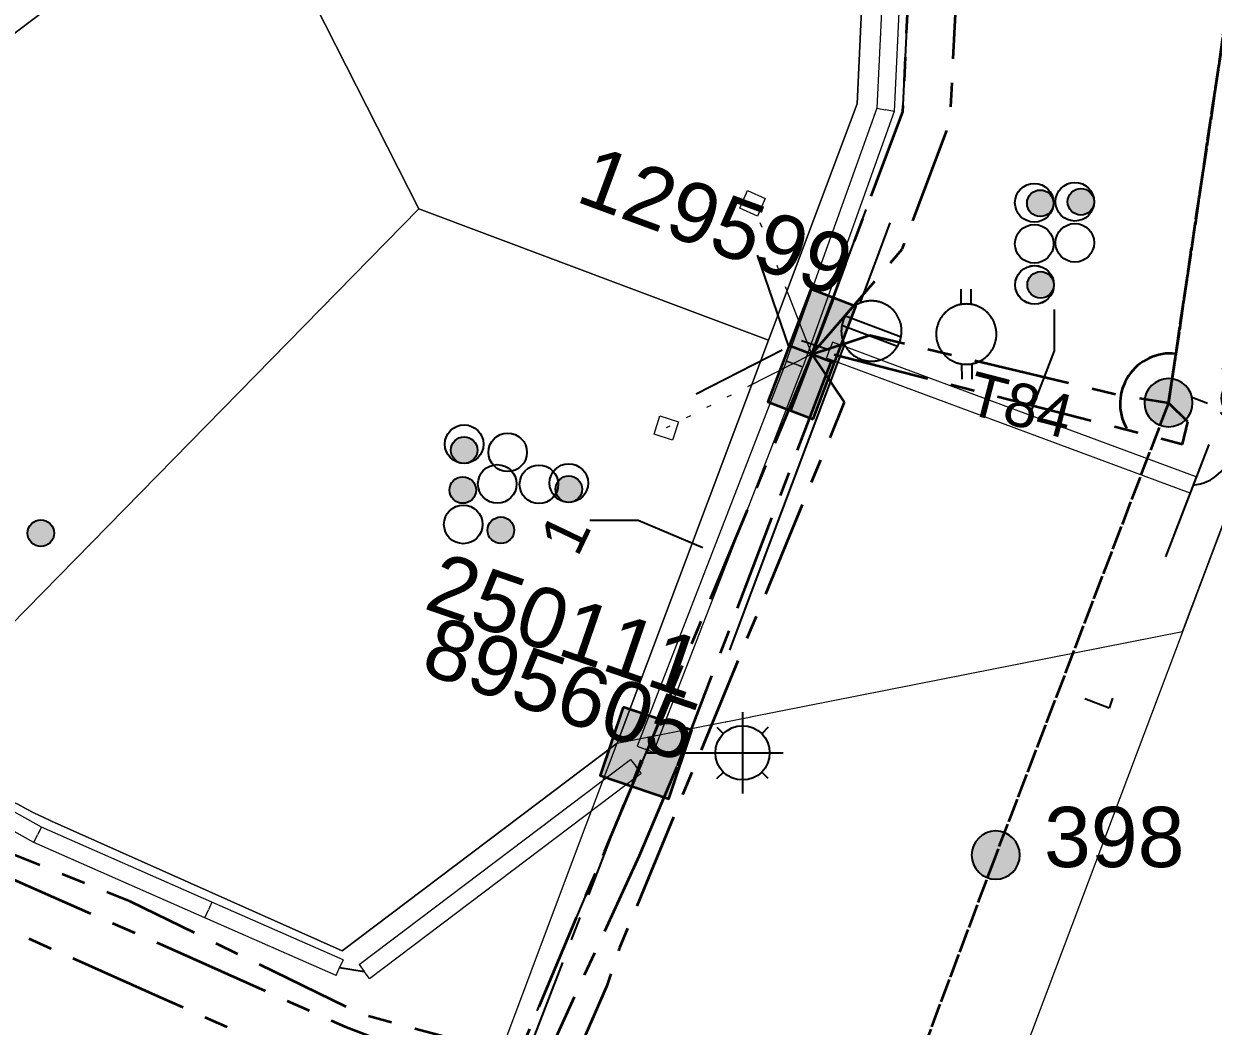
# Model space of a CAD drawing. Header units: metres. Extents: x 308278 to 310511, y 6271134 to 6272874.
# Drawn here: x 309223.76 to 309273.07, y 6272323.3 to 6272364.86 of the extents above; entities that cross this region are included whole.
import ezdxf
from ezdxf.enums import TextEntityAlignment as Align

# ---------------------------------------------------------------- set-up
doc = ezdxf.new("R2010")
doc.units = ezdxf.units.M
doc.set_wipeout_variables(frame=1)
for name, pattern in [('Cable Exist OH', [1, 1, 0]), ('Cable Exist UG', [7, 4, -1, 1, -1]), ('DASHED', [19.05, 12.7, -6.35]), ('DOT', [6.35, 0, -6.35]), ('PHANTOMX2', [6.6, 3, -0.75, 0.2, -0.75, 0.2, -0.75, 0.2, -0.75])]:
    doc.linetypes.add(name, pattern=pattern)
doc.layers.get('0').update_dxf_attribs({"color": 6})
for name, color, linetype, lineweight in [('_User Miscellaneous1', 30, 'Continuous', 13), ('_User_HV_Exist', 1, 'Continuous', 35), ('_User_LV_Exist', 5, 'Continuous', 35), ('_User_SL_Exist', 4, 'Continuous', 35), ('Cadastre Land Parcels_SP_EXT', 118, 'Continuous', 15), ('Cadastre Roads_SP_EXT', 218, 'Continuous', 15), ('Mains_HV_EXT', 13, 'Continuous', 25), ('Mains_LV_EXT', 163, 'Continuous', 25), ('Mains_LV_SL_EXT', 135, 'Continuous', 25), ('Services_SP_EXT', 42, 'PHANTOMX2', 20)]:
    doc.layers.add(name, color=color, linetype=linetype, lineweight=lineweight)
for name, color, linetype in [('Duct_SP_EXT', 30, 'Continuous'), ('Equip_LV_EXT', 7, 'Continuous'), ('Equip_SP_SL_EXT', 7, 'Continuous'), ('SupportsOH_SP_TR_HV_LV_SL_EXT', 7, 'Continuous'), ('SupportsUG_SP_LV_EXT', 7, 'Continuous'), ('SupportsUG_SP_LV_SL_EXT', 7, 'Continuous'), ('Trench_SP_EXT', 7, 'Continuous')]:
    doc.layers.add(name, color=color, linetype=linetype)
doc.layers.add('UNKNOWN_FEATURES', color=1, linetype='DASHED', plot=False)
doc.styles.add('COLUMN_LABEL', font='arial.ttf', dxfattribs={"height": 2})
doc.styles.add('iecARIAL', font='arial.ttf', dxfattribs={"height": 2})
doc.styles.add('POLE_LABEL', font='arial.ttf', dxfattribs={"height": 2})
doc.styles.add('SL_LABEL', font='arial.ttf', dxfattribs={"height": 2})
doc.styles.get("Standard").update_dxf_attribs({"font": 'arial.ttf'})

# ---------------------------------------------------------------- blocks, each defined once
blk = doc.blocks.new('COLUMN_EXT')
blk.add_hatch(color=256).paths.add_polyline_path([(1.5, -1.5), (1.5, 1.5), (-1.5, 1.5), (-1.5, -1.5)])
blk.add_lwpolyline([(1.5, 1.5), (-1.5, 1.5), (-1.5, -1.5), (1.5, -1.5)], close=True)
at = {"flags": 9}
for tag, p in [('NOTES', (-1.813, 2)), ('STREETNAME', (-1.813, 1.6)), ('LOCATION', (-1.813, 1.4)), ('SUBURB', (-1.813, 1.8)), ('LEGEND', (-1.813, 1.2)), ('USAGE', (-1.813, 1)), ('COLUMN_TYPE', (-1.813, 0.4)), ('OWNED_BY', (-1.813, 0.6)), ('STATE', (-1.813, 0.8))]:
    blk.add_attdef(tag, text='', height=0.2, rotation=180, dxfattribs=at).set_placement(p, align=Align.MIDDLE_LEFT)
at = {"flags": 1}
blk.add_attdef('Z', (-1.813, 2.351), '', height=0.2, rotation=180, dxfattribs=at)
at = {"flags": 9}
for tag, style, p in [('STRUCTURE_PLANT_NUMBER', 'POLE_LABEL', (-1.813, -0.031)), ('STREET_CODE', 'COLUMN_LABEL', (-1.813, 0.2))]:
    blk.add_attdef(tag, text='', height=0.2, rotation=180, dxfattribs=dict(at, style=style)).set_placement(p, align=Align.MIDDLE_LEFT)
at = {"style": 'COLUMN_LABEL', "width": 0.9, "flags": 8}
blk.add_attdef('ASSET_NUM', text='', height=2, rotation=270, dxfattribs=at).set_placement((2, -4), align=Align.MIDDLE_LEFT)
blk = doc.blocks.new('PILLAR_EXT')
blk.add_hatch(color=256).paths.add_polyline_path([(-2.5, 1), (-2.5, -1), (2.5, -1), (2.5, 1)])
for p, q in [((0, 1), (0, -1)), ((-2.5, 0), (2.5, 0))]:
    blk.add_line(p, q)
at = {"ltscale": 10}
blk.add_line((2.5, 0), (-2.5, 0), dxfattribs=at)
blk.add_lwpolyline([(-2.5, -1), (-1.25, -1), (1.25, -1), (2.5, -1), (2.5, 1), (-2.5, 1)], close=True)
at = {"width": 0.9, "flags": 8}
blk.add_attdef('ASSET_NUM', text='', height=2, rotation=90, dxfattribs=at).set_placement((-2, 4), align=Align.MIDDLE_LEFT)
for tag, p, flags in [('OWNED_BY', (0, -0.2), 9), ('STATE', (0, -0.4), 9), ('SUPPORT_TYPE', (0, -0.6), 9), ('USAGE', (0, -0.8), 9), ('LEGEND', (0, -1), 9), ('LOCATION', (0, -1.2), 9), ('NOTES', (0, -1.4), 9), ('PARENT', (0, -1.6), 9), ('STREETNAME', (0, -1.8), 9), ('SUBURB', (0, -2), 1)]:
    blk.add_attdef(tag, p, '', height=0.2, dxfattribs=dict(flags=flags))
blk = doc.blocks.new('DUCT_EXT')
blk.add_circle((0, 0.8), 0.8)
at = {"flags": 1}
blk.add_attdef('Z', (0, 0), '', height=0.2, dxfattribs=at)
at = {"flags": 9}
for tag, p in [('DUCT_CODE', (0, 0)), ('XSECT_TYPE', (0, -0.2)), ('FB_REFERENCE', (0, -0.4)), ('STATE', (0, -0.6)), ('NOTES', (0, -0.8))]:
    blk.add_attdef(tag, text='', height=0.2, dxfattribs=at).set_placement(p, align=Align.MIDDLE_LEFT)
blk = doc.blocks.new('*U479')
at = {"transparency": 33554687, "flags": 9}
for tag, p in [('LRATECODE', (-7.4, 0)), ('LOUTREACHVOCAB', (-7.2, 0)), ('LOUTREACH', (-7, 0)), ('LANTNUMBER', (-6.6, 0)), ('LNEW', (-6.4, 0)), ('LMASTVOCAB', (-6.2, 0)), ('LMAST', (-6, 0)), ('LLAMPVOCAB', (-5.8, 0)), ('LLAMP', (-5.6, 0)), ('LEXIST', (-5.4, 0)), ('LCHARGE3PERCENT', (-5.2, 0)), ('LCHARGE3', (-5, 0)), ('LCHARGE2PERCENT', (-4.8, 0)), ('LCHARGE2', (-4.6, 0)), ('LCHARGE1PERCENT', (-4.4, 0)), ('LCHARGE1', (-4.2, 0)), ('LCATEGORY', (-4, 0)), ('LBRACKETVOCAB', (-3.8, 0)), ('LBRACKET', (-3.6, 0)), ('LKINGHEIGHT', (-3.4, 0)), ('CREPLACE', (-3.2, 0)), ('CREMOVE', (-3, 0)), ('CNUMBER', (-2.8, 0)), ('CNEW', (-2.6, 0)), ('CEXIST', (-2.4, 0)), ('USAGE', (-2.2, 0)), ('STATE', (-2, 0)), ('OWNED_BY', (-1.8, 0)), ('ORIENTATION', (-1.6, 0)), ('OPERATING_VOLTAGE', (-1.4, 0)), ('NO_PHASES', (-1.2, 0)), ('LANTERN_TYPE', (-1, 0)), ('LANTERN_PURPOSE', (-0.8, 0)), ('CONTROL_TYPE', (-0.6, 0)), ('CONSTRUCTED_VOLTAGE', (-0.4, 0))]:
    blk.add_attdef(tag, text='', height=0.001, rotation=270, dxfattribs=at).set_placement(p, align=Align.MIDDLE_LEFT)
at = {"transparency": 33554687, "style": 'SL_LABEL', "flags": 9}
blk.add_attdef('STREET_CODE', text='', height=0.001, rotation=270, dxfattribs=at).set_placement((0.001, 0), align=Align.MIDDLE_LEFT)
at = {"transparency": 33554687, "flags": 1}
blk.add_attdef('Z', (0, 0), '', height=0.001, rotation=270, dxfattribs=at)
at = {"transparency": 33554687, "width": 0.9}
blk.add_attdef('LNUMBER', text='', height=1, dxfattribs=at).set_placement((7, -1), align=Align.MIDDLE_LEFT)
at = {"transparency": 33554687, "flags": 9}
for tag, p in [('LREMOVE', (0, -7.6)), ('LREPLACE', (0, -7.8)), ('LTYPE', (0, -8)), ('LTYPEVOCAB', (0, -8.2)), ('LEGEND', (0, -8.4)), ('SUBURB', (0, -8.6)), ('STREETNAME', (0, -8.8)), ('LOCATION', (0, -9)), ('NOTES', (0, -9.2)), ('MAINTAINED_BY', (0, -9.863))]:
    blk.add_attdef(tag, text='', height=0.001, dxfattribs=at).set_placement(p, align=Align.MIDDLE_LEFT)
blk.add_attdef('OPERATED_BY', (0, -9.607), '', height=0.001, dxfattribs=at)
at = {"linetype": 'DOT', "transparency": 33554687}
blk.add_wipeout([(5.688, 0), (5.061, -1.061), (4, -1.688), (2.939, -1.061), (2.313, 0), (2.939, 1.061), (4, 1.687), (5.061, 1.061)], dxfattribs=at)
at = {"transparency": 33554687}
for p, q in [((4, 1.687), (4, 0)), ((2.939, 1.061), (3.205, 0.795)), ((5.061, 1.061), (4.795, 0.795)), ((0, 0), (4, 0)), ((4, 0), (5.688, 0)), ((4, 0), (4, -1.688)), ((2.939, -1.061), (3.205, -0.795)), ((5.061, -1.061), (4.795, -0.795))]:
    blk.add_line(p, q, dxfattribs=at)
blk.add_circle((4, 0), 1.125, dxfattribs=at)
blk = doc.blocks.new('CCP_EXT')
at = {"flags": 9}
for tag, p in [('OWNED_BY', (0, -1)), ('USAGE', (0, -1.2)), ('LEGEND', (0, -1.4)), ('STATE', (0, -1.8)), ('LIFE_SUPPORT', (0, -1.6)), ('NOTES', (0, -2))]:
    blk.add_attdef(tag, text='', height=0.2, dxfattribs=at).set_placement(p, align=Align.MIDDLE_LEFT)
at = {"transparency": 33554687}
blk.add_wipeout([(0, 0.566), (0.566, 0), (0, -0.566), (-0.566, 0)], dxfattribs=at)
blk.add_lwpolyline([(-0.566, 0), (0, 0.566), (0.566, 0), (0, -0.566), (-0.566, 0)])
at = {"flags": 1}
blk.add_attdef('Z', (0, 0), '', height=0.2, dxfattribs=at)
at = {"flags": 9}
for tag, p in [('CCP_TYPE', (0, 0)), ('CONSTRUCTED_VOLTAGE', (0, -0.2)), ('NO_PHASES', (0, -0.4)), ('OPERATING_VOLTAGE', (0, -0.6)), ('ORIENTATION', (0, -0.8))]:
    blk.add_attdef(tag, text='', height=0.2, dxfattribs=at).set_placement(p, align=Align.MIDDLE_LEFT)
blk = doc.blocks.new('POLE_EXT')
blk.add_hatch(color=256).paths.add_polyline_path([(-1, 0, 1), (1, 0, 1)])
blk.add_lwpolyline([(-1, 0, 1), (1, 0, 1)], format="xyb", close=True)
at = {"flags": 8}
blk.add_attdef('pNumber', text='', height=2, dxfattribs=at).set_placement((2.5, 2.5), align=Align.MIDDLE_CENTER)
at = {"style": 'POLE_LABEL', "flags": 9}
for tag, p in [('STRUCTURE_PLANT_NUMBER', (1.355, 0.028)), ('STREET_CODE', (1.355, -0.2))]:
    blk.add_attdef(tag, text='', height=0.2, dxfattribs=at).set_placement(p, align=Align.MIDDLE_LEFT)
at = {"flags": 9}
for tag, p in [('OWNED_BY', (1.355, -0.4)), ('SPECIAL_USE', (1.355, -0.8)), ('STATE', (1.355, -1)), ('PARENT', (1.355, -0.6)), ('cLV', (1.355, -1.4)), ('USAGE', (1.355, -1.2)), ('cHV', (1.355, -2)), ('hDepth', (1.355, -1.6)), ('hDia', (1.355, -1.8)), ('LBRACKET', (1.355, -2.2)), ('LExisting', (1.355, -2.4)), ('LANTNUMBER', (1.355, -2.6)), ('LOther', (1.355, -2.8)), ('LRemove', (1.355, -3)), ('cLinedev', (1.355, -3.4)), ('LEGEND', (1.355, -3.2)), ('pExisting', (1.355, -3.8)), ('LOCATION', (1.355, -3.6)), ('PFNUMBER', (1.355, -4)), ('pFooting', (1.355, -4.4)), ('NEWPFNUMBER', (1.355, -4.2)), ('pNew', (1.355, -4.6)), ('pRelocate', (1.355, -5)), ('pRemove', (1.355, -5.2)), ('pReplace', (1.355, -5.4)), ('pStay', (1.355, -5.6)), ('pType', (1.355, -5.8)), ('cspan', (1.355, -6)), ('STREETNAME', (1.355, -6.2)), ('SUBURB', (1.355, -6.4)), ('NOTES', (1.355, -6.6)), ('MAINTAINED_BY', (1.355, -6.814)), ('OPERATED_BY', (1.355, -7.014))]:
    blk.add_attdef(tag, text='', height=0.2, dxfattribs=at).set_placement(p, align=Align.MIDDLE_LEFT)
at = {"flags": 1}
blk.add_attdef('Z', (1.355, -7.328), '', height=0.2, dxfattribs=at)
blk = doc.blocks.new('LV_UG_LINKS_CLOSED_EXT')
at = {"layer": 'Equip_LV_EXT'}
for tag, flags, p in [('ACTUAL_STATUS', 9, (3, -2)), ('CONSTRUCTED_VOLTAGE', 9, (3, -2.2)), ('NO_PHASES', 9, (3, -2.4)), ('OPERATING_VOLTAGE', 9, (3, -2.6)), ('ORIENTATION', 9, (3, -2.8)), ('STATE', 9, (3, -3)), ('SWITCH_TYPE', 9, (3, -3.2)), ('USAGE', 9, (3, -3.4)), ('OWNED_BY', 9, (3, -3.8)), ('OPERATED_BY', 9, (3, -4)), ('NOTES', 9, (3, -3.6)), ('MAINTAINED_BY', 9, (3, -4.2)), ('NUMBER_OF_PHASES', 9, (3, -4.4)), ('TYPE', 9, (3, -4.6)), ('Z', 1, (3, -4.8))]:
    blk.add_attdef(tag, text='', height=0.2, dxfattribs=dict(at, flags=flags)).set_placement(p, align=Align.MIDDLE_LEFT)
at = {"transparency": 33554687}
blk.add_wipeout([(4, 1.25), (3.969, 1.25), (3.939, 1.248), (3.908, 1.247), (3.877, 1.244), (3.847, 1.241), (3.817, 1.236), (3.786, 1.232), (3.756, 1.226), (3.726, 1.22), (3.696, 1.213), (3.667, 1.205), (3.637, 1.196), (3.608, 1.187), (3.579, 1.177), (3.55, 1.166), (3.522, 1.155), (3.493, 1.143), (3.466, 1.13), (3.438, 1.117), (3.411, 1.102), (3.384, 1.088), (3.357, 1.072), (3.331, 1.056), (3.306, 1.039), (3.28, 1.022), (3.255, 1.004), (3.231, 0.985), (3.207, 0.966), (3.184, 0.947), (3.161, 0.926), (3.138, 0.905), (3.116, 0.884), (3.095, 0.862), (3.074, 0.839), (3.053, 0.816), (3.034, 0.793), (3.015, 0.769), (2.996, 0.745), (2.978, 0.72), (2.961, 0.694), (2.944, 0.669), (2.928, 0.643), (2.912, 0.616), (2.898, 0.589), (2.883, 0.562), (2.87, 0.534), (2.857, 0.507), (2.845, 0.478), (2.834, 0.45), (2.823, 0.421), (2.813, 0.392), (2.804, 0.363), (2.795, 0.333), (2.787, 0.304), (2.78, 0.274), (2.774, 0.244), (2.768, 0.214), (2.764, 0.183), (2.759, 0.153), (2.756, 0.123), (2.753, 0.092), (2.752, 0.061), (2.75, 0.031), (2.75, 0), (2.75, -0.031), (2.752, -0.061), (2.753, -0.092), (2.756, -0.123), (2.759, -0.153), (2.764, -0.183), (2.768, -0.214), (2.774, -0.244), (2.78, -0.274), (2.787, -0.304), (2.795, -0.333), (2.804, -0.363), (2.813, -0.392), (2.823, -0.421), (2.834, -0.45), (2.845, -0.478), (2.857, -0.507), (2.87, -0.534), (2.883, -0.562), (2.898, -0.589), (2.912, -0.616), (2.928, -0.643), (2.944, -0.669), (2.961, -0.694), (2.978, -0.72), (2.996, -0.745), (3.015, -0.769), (3.034, -0.793), (3.053, -0.816), (3.074, -0.839), (3.095, -0.862), (3.116, -0.884), (3.138, -0.905), (3.161, -0.926), (3.184, -0.947), (3.207, -0.966), (3.231, -0.985), (3.255, -1.004), (3.28, -1.022), (3.306, -1.039), (3.331, -1.056), (3.357, -1.072), (3.384, -1.088), (3.411, -1.102), (3.438, -1.117), (3.466, -1.13), (3.493, -1.143), (3.522, -1.155), (3.55, -1.166), (3.579, -1.177), (3.608, -1.187), (3.637, -1.196), (3.667, -1.205), (3.696, -1.213), (3.726, -1.22), (3.756, -1.226), (3.786, -1.232), (3.817, -1.236), (3.847, -1.241), (3.877, -1.244), (3.908, -1.247), (3.939, -1.248), (3.969, -1.25), (4, -1.25), (4.031, -1.25), (4.061, -1.248), (4.092, -1.247), (4.123, -1.244), (4.153, -1.241), (4.183, -1.236), (4.214, -1.232), (4.244, -1.226), (4.274, -1.22), (4.304, -1.213), (4.333, -1.205), (4.363, -1.196), (4.392, -1.187), (4.421, -1.177), (4.45, -1.166), (4.478, -1.155), (4.507, -1.143), (4.534, -1.13), (4.562, -1.117), (4.589, -1.102), (4.616, -1.088), (4.643, -1.072), (4.669, -1.056), (4.694, -1.039), (4.72, -1.022), (4.745, -1.004), (4.769, -0.985), (4.793, -0.966), (4.816, -0.947), (4.839, -0.926), (4.862, -0.905), (4.884, -0.884), (4.905, -0.862), (4.926, -0.839), (4.947, -0.816), (4.966, -0.793), (4.985, -0.769), (5.004, -0.745), (5.022, -0.72), (5.039, -0.694), (5.056, -0.669), (5.072, -0.643), (5.088, -0.616), (5.102, -0.589), (5.117, -0.562), (5.13, -0.534), (5.143, -0.507), (5.155, -0.478), (5.166, -0.45), (5.177, -0.421), (5.187, -0.392), (5.196, -0.363), (5.205, -0.333), (5.213, -0.304), (5.22, -0.274), (5.226, -0.244), (5.232, -0.214), (5.236, -0.183), (5.241, -0.153), (5.244, -0.123), (5.247, -0.092), (5.248, -0.061), (5.25, -0.031), (5.25, 0), (5.25, 0.031), (5.248, 0.061), (5.247, 0.092), (5.244, 0.123), (5.241, 0.153), (5.236, 0.183), (5.232, 0.214), (5.226, 0.244), (5.22, 0.274), (5.213, 0.304), (5.205, 0.333), (5.196, 0.363), (5.187, 0.392), (5.177, 0.421), (5.166, 0.45), (5.155, 0.478), (5.143, 0.507), (5.13, 0.534), (5.117, 0.562), (5.102, 0.589), (5.088, 0.616), (5.072, 0.643), (5.056, 0.669), (5.039, 0.694), (5.022, 0.72), (5.004, 0.745), (4.985, 0.769), (4.966, 0.793), (4.947, 0.816), (4.926, 0.839), (4.905, 0.862), (4.884, 0.884), (4.862, 0.905), (4.839, 0.926), (4.816, 0.947), (4.793, 0.966), (4.769, 0.985), (4.745, 1.004), (4.72, 1.022), (4.694, 1.039), (4.669, 1.056), (4.643, 1.072), (4.616, 1.088), (4.589, 1.102), (4.562, 1.117), (4.534, 1.13), (4.507, 1.143), (4.478, 1.155), (4.45, 1.166), (4.421, 1.177), (4.392, 1.187), (4.363, 1.196), (4.333, 1.205), (4.304, 1.213), (4.274, 1.22), (4.244, 1.226), (4.214, 1.232), (4.183, 1.236), (4.153, 1.241), (4.123, 1.244), (4.092, 1.247), (4.061, 1.248), (4.031, 1.25)], dxfattribs=at).dxf.layer = 'Equip_LV_EXT'
at = {"layer": 'Equip_LV_EXT'}
for p, q in [((3.792, 1.232), (3.792, -1.232)), ((4.208, 1.232), (4.208, -1.232))]:
    blk.add_line(p, q, dxfattribs=at)
at = {"layer": 'Equip_LV_EXT', "flags": 128}
blk.add_lwpolyline([(4, 1.25), (3.969, 1.25), (3.939, 1.248), (3.908, 1.247), (3.877, 1.244), (3.847, 1.241), (3.817, 1.236), (3.786, 1.232), (3.756, 1.226), (3.726, 1.22), (3.696, 1.213), (3.667, 1.205), (3.637, 1.196), (3.608, 1.187), (3.579, 1.177), (3.55, 1.166), (3.522, 1.155), (3.493, 1.143), (3.466, 1.13), (3.438, 1.117), (3.411, 1.102), (3.384, 1.088), (3.357, 1.072), (3.331, 1.056), (3.306, 1.039), (3.28, 1.022), (3.255, 1.004), (3.231, 0.985), (3.207, 0.966), (3.184, 0.947), (3.161, 0.926), (3.138, 0.905), (3.116, 0.884), (3.095, 0.862), (3.074, 0.839), (3.053, 0.816), (3.034, 0.793), (3.015, 0.769), (2.996, 0.745), (2.978, 0.72), (2.961, 0.694), (2.944, 0.669), (2.928, 0.643), (2.912, 0.616), (2.898, 0.589), (2.883, 0.562), (2.87, 0.534), (2.857, 0.507), (2.845, 0.478), (2.834, 0.45), (2.823, 0.421), (2.813, 0.392), (2.804, 0.363), (2.795, 0.333), (2.787, 0.304), (2.78, 0.274), (2.774, 0.244), (2.768, 0.214), (2.764, 0.183), (2.759, 0.153), (2.756, 0.123), (2.753, 0.092), (2.752, 0.061), (2.75, 0.031), (2.75, 0), (2.75, -0.031), (2.752, -0.061), (2.753, -0.092), (2.756, -0.123), (2.759, -0.153), (2.764, -0.183), (2.768, -0.214), (2.774, -0.244), (2.78, -0.274), (2.787, -0.304), (2.795, -0.333), (2.804, -0.363), (2.813, -0.392), (2.823, -0.421), (2.834, -0.45), (2.845, -0.478), (2.857, -0.507), (2.87, -0.534), (2.883, -0.562), (2.898, -0.589), (2.912, -0.616), (2.928, -0.643), (2.944, -0.669), (2.961, -0.694), (2.978, -0.72), (2.996, -0.745), (3.015, -0.769), (3.034, -0.793), (3.053, -0.816), (3.074, -0.839), (3.095, -0.862), (3.116, -0.884), (3.138, -0.905), (3.161, -0.926), (3.184, -0.947), (3.207, -0.966), (3.231, -0.985), (3.255, -1.004), (3.28, -1.022), (3.306, -1.039), (3.331, -1.056), (3.357, -1.072), (3.384, -1.088), (3.411, -1.102), (3.438, -1.117), (3.466, -1.13), (3.493, -1.143), (3.522, -1.155), (3.55, -1.166), (3.579, -1.177), (3.608, -1.187), (3.637, -1.196), (3.667, -1.205), (3.696, -1.213), (3.726, -1.22), (3.756, -1.226), (3.786, -1.232), (3.817, -1.236), (3.847, -1.241), (3.877, -1.244), (3.908, -1.247), (3.939, -1.248), (3.969, -1.25), (4, -1.25), (4.031, -1.25), (4.061, -1.248), (4.092, -1.247), (4.123, -1.244), (4.153, -1.241), (4.183, -1.236), (4.214, -1.232), (4.244, -1.226), (4.274, -1.22), (4.304, -1.213), (4.333, -1.205), (4.363, -1.196), (4.392, -1.187), (4.421, -1.177), (4.45, -1.166), (4.478, -1.155), (4.507, -1.143), (4.534, -1.13), (4.562, -1.117), (4.589, -1.102), (4.616, -1.088), (4.643, -1.072), (4.669, -1.056), (4.694, -1.039), (4.72, -1.022), (4.745, -1.004), (4.769, -0.985), (4.793, -0.966), (4.816, -0.947), (4.839, -0.926), (4.862, -0.905), (4.884, -0.884), (4.905, -0.862), (4.926, -0.839), (4.947, -0.816), (4.966, -0.793), (4.985, -0.769), (5.004, -0.745), (5.022, -0.72), (5.039, -0.694), (5.056, -0.669), (5.072, -0.643), (5.088, -0.616), (5.102, -0.589), (5.117, -0.562), (5.13, -0.534), (5.143, -0.507), (5.155, -0.478), (5.166, -0.45), (5.177, -0.421), (5.187, -0.392), (5.196, -0.363), (5.205, -0.333), (5.213, -0.304), (5.22, -0.274), (5.226, -0.244), (5.232, -0.214), (5.236, -0.183), (5.241, -0.153), (5.244, -0.123), (5.247, -0.092), (5.248, -0.061), (5.25, -0.031), (5.25, 0), (5.25, 0.031), (5.248, 0.061), (5.247, 0.092), (5.244, 0.123), (5.241, 0.153), (5.236, 0.183), (5.232, 0.214), (5.226, 0.244), (5.22, 0.274), (5.213, 0.304), (5.205, 0.333), (5.196, 0.363), (5.187, 0.392), (5.177, 0.421), (5.166, 0.45), (5.155, 0.478), (5.143, 0.507), (5.13, 0.534), (5.117, 0.562), (5.102, 0.589), (5.088, 0.616), (5.072, 0.643), (5.056, 0.669), (5.039, 0.694), (5.022, 0.72), (5.004, 0.745), (4.985, 0.769), (4.966, 0.793), (4.947, 0.816), (4.926, 0.839), (4.905, 0.862), (4.884, 0.884), (4.862, 0.905), (4.839, 0.926), (4.816, 0.947), (4.793, 0.966), (4.769, 0.985), (4.745, 1.004), (4.72, 1.022), (4.694, 1.039), (4.669, 1.056), (4.643, 1.072), (4.616, 1.088), (4.589, 1.102), (4.562, 1.117), (4.534, 1.13), (4.507, 1.143), (4.478, 1.155), (4.45, 1.166), (4.421, 1.177), (4.392, 1.187), (4.363, 1.196), (4.333, 1.205), (4.304, 1.213), (4.274, 1.22), (4.244, 1.226), (4.214, 1.232), (4.183, 1.236), (4.153, 1.241), (4.123, 1.244), (4.092, 1.247), (4.061, 1.248), (4.031, 1.25)], close=True, dxfattribs=at)
blk = doc.blocks.new('LV_UG_LINKS_OPEN_EXT')
at = {"layer": 'Equip_LV_EXT'}
for tag, height, flags, p in [('ACTUAL_STATUS', 0.167, 9, (3.167, -1.667)), ('CONSTRUCTED_VOLTAGE', 0.167, 9, (3.167, -1.833)), ('NO_PHASES', 0.167, 9, (3.167, -2)), ('OPERATING_VOLTAGE', 0.2, 9, (3, -2.6)), ('ORIENTATION', 0.2, 9, (3, -2.8)), ('STATE', 0.2, 9, (3, -3)), ('SWITCH_TYPE', 0.2, 9, (3, -3.2)), ('USAGE', 0.2, 9, (3, -3.4)), ('OWNED_BY', 0.2, 9, (3, -3.8)), ('OPERATED_BY', 0.2, 9, (3, -4)), ('NOTES', 0.2, 9, (3, -3.6)), ('MAINTAINED_BY', 0.2, 9, (3, -4.2)), ('NUMBER_OF_PHASES', 0.2, 9, (3, -4.4)), ('TYPE', 0.2, 9, (3, -4.6)), ('Z', 0.2, 1, (3, -4.8))]:
    blk.add_attdef(tag, text='', height=height, dxfattribs=dict(at, flags=flags)).set_placement(p, align=Align.MIDDLE_LEFT)
at = {"transparency": 33554687}
blk.add_wipeout([(4, 1.25), (3.969, 1.25), (3.939, 1.248), (3.908, 1.247), (3.877, 1.244), (3.847, 1.241), (3.817, 1.236), (3.786, 1.232), (3.756, 1.226), (3.726, 1.22), (3.696, 1.213), (3.667, 1.205), (3.637, 1.196), (3.608, 1.187), (3.579, 1.177), (3.55, 1.166), (3.522, 1.155), (3.493, 1.143), (3.466, 1.13), (3.438, 1.117), (3.411, 1.102), (3.384, 1.088), (3.357, 1.072), (3.331, 1.056), (3.306, 1.039), (3.28, 1.022), (3.255, 1.004), (3.231, 0.985), (3.207, 0.966), (3.184, 0.947), (3.161, 0.926), (3.138, 0.905), (3.116, 0.884), (3.095, 0.862), (3.074, 0.839), (3.053, 0.816), (3.034, 0.793), (3.015, 0.769), (2.996, 0.745), (2.978, 0.72), (2.961, 0.694), (2.944, 0.669), (2.928, 0.643), (2.912, 0.616), (2.898, 0.589), (2.883, 0.562), (2.87, 0.534), (2.857, 0.507), (2.845, 0.478), (2.834, 0.45), (2.823, 0.421), (2.813, 0.392), (2.804, 0.363), (2.795, 0.333), (2.787, 0.304), (2.78, 0.274), (2.774, 0.244), (2.768, 0.214), (2.764, 0.183), (2.759, 0.153), (2.756, 0.123), (2.753, 0.092), (2.752, 0.061), (2.75, 0.031), (2.75, 0), (2.75, -0.031), (2.752, -0.061), (2.753, -0.092), (2.756, -0.123), (2.759, -0.153), (2.764, -0.183), (2.768, -0.214), (2.774, -0.244), (2.78, -0.274), (2.787, -0.304), (2.795, -0.333), (2.804, -0.363), (2.813, -0.392), (2.823, -0.421), (2.834, -0.45), (2.845, -0.478), (2.857, -0.507), (2.87, -0.534), (2.883, -0.562), (2.898, -0.589), (2.912, -0.616), (2.928, -0.643), (2.944, -0.669), (2.961, -0.694), (2.978, -0.72), (2.996, -0.745), (3.015, -0.769), (3.034, -0.793), (3.053, -0.816), (3.074, -0.839), (3.095, -0.862), (3.116, -0.884), (3.138, -0.905), (3.161, -0.926), (3.184, -0.947), (3.207, -0.966), (3.231, -0.985), (3.255, -1.004), (3.28, -1.022), (3.306, -1.039), (3.331, -1.056), (3.357, -1.072), (3.384, -1.088), (3.411, -1.102), (3.438, -1.117), (3.466, -1.13), (3.493, -1.143), (3.522, -1.155), (3.55, -1.166), (3.579, -1.177), (3.608, -1.187), (3.637, -1.196), (3.667, -1.205), (3.696, -1.213), (3.726, -1.22), (3.756, -1.226), (3.786, -1.232), (3.817, -1.236), (3.847, -1.241), (3.877, -1.244), (3.908, -1.247), (3.939, -1.248), (3.969, -1.25), (4, -1.25), (4.031, -1.25), (4.061, -1.248), (4.092, -1.247), (4.123, -1.244), (4.153, -1.241), (4.183, -1.236), (4.214, -1.232), (4.244, -1.226), (4.274, -1.22), (4.304, -1.213), (4.333, -1.205), (4.363, -1.196), (4.392, -1.187), (4.421, -1.177), (4.45, -1.166), (4.478, -1.155), (4.507, -1.143), (4.534, -1.13), (4.562, -1.117), (4.589, -1.102), (4.616, -1.088), (4.643, -1.072), (4.669, -1.056), (4.694, -1.039), (4.72, -1.022), (4.745, -1.004), (4.769, -0.985), (4.793, -0.966), (4.816, -0.947), (4.839, -0.926), (4.862, -0.905), (4.884, -0.884), (4.905, -0.862), (4.926, -0.839), (4.947, -0.816), (4.966, -0.793), (4.985, -0.769), (5.004, -0.745), (5.022, -0.72), (5.039, -0.694), (5.056, -0.669), (5.072, -0.643), (5.088, -0.616), (5.102, -0.589), (5.117, -0.562), (5.13, -0.534), (5.143, -0.507), (5.155, -0.478), (5.166, -0.45), (5.177, -0.421), (5.187, -0.392), (5.196, -0.363), (5.205, -0.333), (5.213, -0.304), (5.22, -0.274), (5.226, -0.244), (5.232, -0.214), (5.236, -0.183), (5.241, -0.153), (5.244, -0.123), (5.247, -0.092), (5.248, -0.061), (5.25, -0.031), (5.25, 0), (5.25, 0.031), (5.248, 0.061), (5.247, 0.092), (5.244, 0.123), (5.241, 0.153), (5.236, 0.183), (5.232, 0.214), (5.226, 0.244), (5.22, 0.274), (5.213, 0.304), (5.205, 0.333), (5.196, 0.363), (5.187, 0.392), (5.177, 0.421), (5.166, 0.45), (5.155, 0.478), (5.143, 0.507), (5.13, 0.534), (5.117, 0.562), (5.102, 0.589), (5.088, 0.616), (5.072, 0.643), (5.056, 0.669), (5.039, 0.694), (5.022, 0.72), (5.004, 0.745), (4.985, 0.769), (4.966, 0.793), (4.947, 0.816), (4.926, 0.839), (4.905, 0.862), (4.884, 0.884), (4.862, 0.905), (4.839, 0.926), (4.816, 0.947), (4.793, 0.966), (4.769, 0.985), (4.745, 1.004), (4.72, 1.022), (4.694, 1.039), (4.669, 1.056), (4.643, 1.072), (4.616, 1.088), (4.589, 1.102), (4.562, 1.117), (4.534, 1.13), (4.507, 1.143), (4.478, 1.155), (4.45, 1.166), (4.421, 1.177), (4.392, 1.187), (4.363, 1.196), (4.333, 1.205), (4.304, 1.213), (4.274, 1.22), (4.244, 1.226), (4.214, 1.232), (4.183, 1.236), (4.153, 1.241), (4.123, 1.244), (4.092, 1.247), (4.061, 1.248), (4.031, 1.25)], dxfattribs=at).dxf.layer = 'Equip_LV_EXT'
at = {"layer": 'Equip_LV_EXT'}
for p, q in [((3.792, 1.863), (3.792, 1.232)), ((4.208, 1.863), (4.208, 1.232)), ((3.792, -1.232), (3.792, -1.863)), ((4.208, -1.232), (4.208, -1.863))]:
    blk.add_line(p, q, dxfattribs=at)
at = {"layer": 'Equip_LV_EXT', "flags": 128}
blk.add_lwpolyline([(4, 1.25), (3.969, 1.25), (3.939, 1.248), (3.908, 1.247), (3.877, 1.244), (3.847, 1.241), (3.817, 1.236), (3.786, 1.232), (3.756, 1.226), (3.726, 1.22), (3.696, 1.213), (3.667, 1.205), (3.637, 1.196), (3.608, 1.187), (3.579, 1.177), (3.55, 1.166), (3.522, 1.155), (3.493, 1.143), (3.466, 1.13), (3.438, 1.117), (3.411, 1.102), (3.384, 1.088), (3.357, 1.072), (3.331, 1.056), (3.306, 1.039), (3.28, 1.022), (3.255, 1.004), (3.231, 0.985), (3.207, 0.966), (3.184, 0.947), (3.161, 0.926), (3.138, 0.905), (3.116, 0.884), (3.095, 0.862), (3.074, 0.839), (3.053, 0.816), (3.034, 0.793), (3.015, 0.769), (2.996, 0.745), (2.978, 0.72), (2.961, 0.694), (2.944, 0.669), (2.928, 0.643), (2.912, 0.616), (2.898, 0.589), (2.883, 0.562), (2.87, 0.534), (2.857, 0.507), (2.845, 0.478), (2.834, 0.45), (2.823, 0.421), (2.813, 0.392), (2.804, 0.363), (2.795, 0.333), (2.787, 0.304), (2.78, 0.274), (2.774, 0.244), (2.768, 0.214), (2.764, 0.183), (2.759, 0.153), (2.756, 0.123), (2.753, 0.092), (2.752, 0.061), (2.75, 0.031), (2.75, 0), (2.75, -0.031), (2.752, -0.061), (2.753, -0.092), (2.756, -0.123), (2.759, -0.153), (2.764, -0.183), (2.768, -0.214), (2.774, -0.244), (2.78, -0.274), (2.787, -0.304), (2.795, -0.333), (2.804, -0.363), (2.813, -0.392), (2.823, -0.421), (2.834, -0.45), (2.845, -0.478), (2.857, -0.507), (2.87, -0.534), (2.883, -0.562), (2.898, -0.589), (2.912, -0.616), (2.928, -0.643), (2.944, -0.669), (2.961, -0.694), (2.978, -0.72), (2.996, -0.745), (3.015, -0.769), (3.034, -0.793), (3.053, -0.816), (3.074, -0.839), (3.095, -0.862), (3.116, -0.884), (3.138, -0.905), (3.161, -0.926), (3.184, -0.947), (3.207, -0.966), (3.231, -0.985), (3.255, -1.004), (3.28, -1.022), (3.306, -1.039), (3.331, -1.056), (3.357, -1.072), (3.384, -1.088), (3.411, -1.102), (3.438, -1.117), (3.466, -1.13), (3.493, -1.143), (3.522, -1.155), (3.55, -1.166), (3.579, -1.177), (3.608, -1.187), (3.637, -1.196), (3.667, -1.205), (3.696, -1.213), (3.726, -1.22), (3.756, -1.226), (3.786, -1.232), (3.817, -1.236), (3.847, -1.241), (3.877, -1.244), (3.908, -1.247), (3.939, -1.248), (3.969, -1.25), (4, -1.25), (4.031, -1.25), (4.061, -1.248), (4.092, -1.247), (4.123, -1.244), (4.153, -1.241), (4.183, -1.236), (4.214, -1.232), (4.244, -1.226), (4.274, -1.22), (4.304, -1.213), (4.333, -1.205), (4.363, -1.196), (4.392, -1.187), (4.421, -1.177), (4.45, -1.166), (4.478, -1.155), (4.507, -1.143), (4.534, -1.13), (4.562, -1.117), (4.589, -1.102), (4.616, -1.088), (4.643, -1.072), (4.669, -1.056), (4.694, -1.039), (4.72, -1.022), (4.745, -1.004), (4.769, -0.985), (4.793, -0.966), (4.816, -0.947), (4.839, -0.926), (4.862, -0.905), (4.884, -0.884), (4.905, -0.862), (4.926, -0.839), (4.947, -0.816), (4.966, -0.793), (4.985, -0.769), (5.004, -0.745), (5.022, -0.72), (5.039, -0.694), (5.056, -0.669), (5.072, -0.643), (5.088, -0.616), (5.102, -0.589), (5.117, -0.562), (5.13, -0.534), (5.143, -0.507), (5.155, -0.478), (5.166, -0.45), (5.177, -0.421), (5.187, -0.392), (5.196, -0.363), (5.205, -0.333), (5.213, -0.304), (5.22, -0.274), (5.226, -0.244), (5.232, -0.214), (5.236, -0.183), (5.241, -0.153), (5.244, -0.123), (5.247, -0.092), (5.248, -0.061), (5.25, -0.031), (5.25, 0), (5.25, 0.031), (5.248, 0.061), (5.247, 0.092), (5.244, 0.123), (5.241, 0.153), (5.236, 0.183), (5.232, 0.214), (5.226, 0.244), (5.22, 0.274), (5.213, 0.304), (5.205, 0.333), (5.196, 0.363), (5.187, 0.392), (5.177, 0.421), (5.166, 0.45), (5.155, 0.478), (5.143, 0.507), (5.13, 0.534), (5.117, 0.562), (5.102, 0.589), (5.088, 0.616), (5.072, 0.643), (5.056, 0.669), (5.039, 0.694), (5.022, 0.72), (5.004, 0.745), (4.985, 0.769), (4.966, 0.793), (4.947, 0.816), (4.926, 0.839), (4.905, 0.862), (4.884, 0.884), (4.862, 0.905), (4.839, 0.926), (4.816, 0.947), (4.793, 0.966), (4.769, 0.985), (4.745, 1.004), (4.72, 1.022), (4.694, 1.039), (4.669, 1.056), (4.643, 1.072), (4.616, 1.088), (4.589, 1.102), (4.562, 1.117), (4.534, 1.13), (4.507, 1.143), (4.478, 1.155), (4.45, 1.166), (4.421, 1.177), (4.392, 1.187), (4.363, 1.196), (4.333, 1.205), (4.304, 1.213), (4.274, 1.22), (4.244, 1.226), (4.214, 1.232), (4.183, 1.236), (4.153, 1.241), (4.123, 1.244), (4.092, 1.247), (4.061, 1.248), (4.031, 1.25)], close=True, dxfattribs=at)
blk = doc.blocks.new('CABLE_LARGE_EXT')
h = blk.add_hatch(color=256)
edge = h.paths.add_edge_path()
edge.add_arc((0, 0.55), 0.55, 0, 360)
blk.add_circle((0, 0.55), 0.55)
at = {"flags": 1}
blk.add_attdef('Z', (0, 0), '', height=0.2, dxfattribs=at)
at = {"flags": 9}
for tag, p in [('COND_CODE', (0, 0)), ('STATE', (0, -0.4)), ('FB_REFERENCE', (0, -0.2)), ('XSECT_SIZE', (0, -0.6)), ('NOTES', (0, -0.8))]:
    blk.add_attdef(tag, text='', height=0.2, dxfattribs=at).set_placement(p, align=Align.MIDDLE_LEFT)

msp = doc.modelspace()

# ---------------------------------------------------------------- linework, layer by layer
at = {"layer": '_User Miscellaneous1'}
for p, q in [((309259.925, 6272378.346), (309259.125, 6272361.363)), ((309260.644, 6272378.312), (309259.839, 6272361.222)), ((309259.125, 6272361.363), (309259.482, 6272361.293)), ((309259.839, 6272361.222), (309259.482, 6272361.293)), ((309255.373, 6272350.876), (309255.712, 6272350.755)), ((309255.376, 6272350.885), (309255.712, 6272350.755)), ((309256.048, 6272350.625), (309255.712, 6272350.755)), ((309256.051, 6272350.634), (309255.712, 6272350.755)), ((309272.368, 6272346.069), (309272.243, 6272345.732)), ((309272.118, 6272345.394), (309272.243, 6272345.732)), ((309224.491, 6272331.558), (309221.877, 6272333.021)), ((309224.17, 6272330.913), (309221.482, 6272332.417)), ((309224.17, 6272330.913), (309224.331, 6272331.236)), ((309224.491, 6272331.558), (309224.331, 6272331.236)), ((309231.559, 6272328.448), (309224.491, 6272331.558)), ((309231.269, 6272327.789), (309224.17, 6272330.913)), ((309231.269, 6272327.789), (309231.414, 6272328.119)), ((309231.559, 6272328.448), (309231.414, 6272328.119)), ((309236.994, 6272326.057), (309231.559, 6272328.448)), ((309236.704, 6272325.398), (309231.269, 6272327.789)), ((309236.704, 6272325.398), (309236.849, 6272325.728)), ((309236.994, 6272326.057), (309236.849, 6272325.728)), ((309237.66, 6272325.858), (309237.877, 6272325.57)), ((309238.094, 6272325.283), (309237.877, 6272325.57))]:
    msp.add_line(p, q, dxfattribs=at)
at = {"layer": '_User_HV_Exist', "linetype": 'Continuous'}
msp.add_lwpolyline([(309271.521, 6272351.18, 0.607415), (309269.471, 6272348.097)], format="xyb", dxfattribs=at)
at = {"layer": '_User_LV_Exist', "linetype": 'Cable Exist OH', "flags": 128}
for points in [[(309278.466, 6272397.758), (309271.219, 6272349.149)], [(309271.219, 6272349.149), (309264.055, 6272330.395)], [(309264.055, 6272330.395), (309245.623, 6272281.116)]]:
    msp.add_lwpolyline(points, dxfattribs=at)
at = {"layer": 'Cadastre Land Parcels_SP_EXT', "linetype": 'Continuous'}
for points in [[(309590.282, 6272562.736), (309556.681, 6272580.991), (309509.082, 6272550.833), (309428.65, 6272515.43), (309280.6, 6272404.108), (309290.838, 6272390.229), (309261.027, 6272311.058), (309507.371, 6272367.428), (309551.216, 6272310.601), (309556.629, 6272303.411), (309584.128, 6272266.883), (309707.902, 6272358.372), (309694.606, 6272370.041), (309687.502, 6272384.175), (309683.552, 6272395.778), (309678.184, 6272408.152), (309673.501, 6272421.239), (309672.955, 6272423.295), (309669.459, 6272427.687), (309666.823, 6272434.023), (309664.675, 6272441.855), (309663.706, 6272440.814), (309659.514, 6272434.624), (309590.282, 6272562.736)], [(309258.308, 6272361.538), (309259.083, 6272378.286), (309258.116, 6272388.48), (309257.484, 6272395.16), (309257.407, 6272395.476), (309230.859, 6272375.482), (309232.817, 6272371.615), (309240.133, 6272357.182), (309254.631, 6272351.745), (309258.308, 6272361.538)], [(309232.817, 6272371.615), (309230.859, 6272375.482), (309224.238, 6272384.263), (309200.654, 6272366.438), (309199.878, 6272360.832), (309206.646, 6272351.823), (309232.817, 6272371.615)], [(309240.133, 6272357.182), (309232.817, 6272371.615), (309206.646, 6272351.823), (309217.111, 6272338.003), (309217.342, 6272337.705), (309217.577, 6272337.41), (309217.819, 6272337.122), (309218.065, 6272336.836), (309218.317, 6272336.557), (309218.575, 6272336.282), (309218.837, 6272336.01), (309219.104, 6272335.745), (309240.133, 6272357.182)], [(309248.354, 6272335.033), (309254.631, 6272351.745), (309240.133, 6272357.182), (309219.104, 6272335.745), (309219.388, 6272335.474), (309219.676, 6272335.21), (309219.971, 6272334.95), (309220.269, 6272334.696), (309220.574, 6272334.449), (309220.882, 6272334.206), (309221.195, 6272333.971), (309221.513, 6272333.742), (309221.835, 6272333.519), (309222.162, 6272333.302), (309222.493, 6272333.092), (309222.828, 6272332.888), (309223.166, 6272332.69), (309223.509, 6272332.499), (309223.855, 6272332.316), (309224.204, 6272332.139), (309224.558, 6272331.968), (309224.915, 6272331.805), (309236.961, 6272326.425), (309248.354, 6272335.033)]]:
    msp.add_lwpolyline(points, close=True, dxfattribs=at)
at = {"layer": 'Duct_SP_EXT'}
for points in [[(309266.477, 6272353.011), (309266.477, 6272352.574), (309266.477, 6272351.301), (309265.516, 6272348.785)], [(309247.232, 6272344.281), (309249.226, 6272344.284), (309251.917, 6272343.15)]]:
    msp.add_lwpolyline(points, dxfattribs=at)
at = {"layer": 'Mains_HV_EXT', "linetype": 'Continuous'}
msp.add_lwpolyline([(309271.521, 6272351.18, 0.607415), (309269.471, 6272348.097)], format="xyb", dxfattribs=at)
at = {"layer": 'Trench_SP_EXT', "linetype": 'Cable Exist UG'}
for points in [[(309251.64, 6272349.512), (309255.479, 6272351.481), (309254.081, 6272355.529)], [(309257.166, 6272351.326), (309256.007, 6272351.708)], [(309236.849, 6272325.728), (309237.877, 6272325.57)]]:
    msp.add_lwpolyline(points, dxfattribs=at)
msp.add_lwpolyline([(309272.162, 6272349.397), (309272.831, 6272349.127), (309272.831, 6272349.127, -0.770051), (309272.243, 6272345.732)], format="xyb", dxfattribs=at)
at = {"layer": 'UNKNOWN_FEATURES'}
for points in [[(309272.89, 6272347.414), (309271.098, 6272342.757)], [(309268.893, 6272336.901), (309268.751, 6272336.491), (309267.746, 6272336.871)]]:
    msp.add_lwpolyline(points, dxfattribs=at)

# ---------------------------------------------------------------- block references
at = {"layer": 'Duct_SP_EXT'}
for name, p, rotation in [('DUCT_EXT', (309266.453, 6272357.406), 87.80173425815583), ('DUCT_EXT', (309268.136, 6272357.467), 89.0052884238479), ('CABLE_LARGE_EXT', (309266.453, 6272357.406), 89.14633067627375), ('CABLE_LARGE_EXT', (309268.136, 6272357.467), 88.82456709464104), ('DUCT_EXT', (309266.453, 6272355.724), 89.34621814639341), ('DUCT_EXT', (309268.136, 6272355.773), 89.65408600447005), ('DUCT_EXT', (309266.465, 6272354.032), 89.75564627369), ('DUCT_EXT', (309266.465, 6272354.032), 90.18720618038208), ('CABLE_LARGE_EXT', (309266.465, 6272354.032), 90.00277039543882), ('DUCT_EXT', (309242.019, 6272346.63), 0.2543971012118076), ('DUCT_EXT', (309243.021, 6272347.084), 270.4568547504928), ('CABLE_LARGE_EXT', (309242.019, 6272346.63), 0.2543971012118076), ('CABLE_LARGE_EXT', (309223.916, 6272343.734), 270.4568547504928)]:
    msp.add_blockref(name, p, dxfattribs=dict(at, rotation=rotation))
for name, p in [('DUCT_EXT', (309243.39, 6272344.981)), ('DUCT_EXT', (309245.116, 6272344.965)), ('DUCT_EXT', (309246.355, 6272345.016)), ('CABLE_LARGE_EXT', (309241.958, 6272344.979)), ('CABLE_LARGE_EXT', (309246.355, 6272345.016)), ('DUCT_EXT', (309241.979, 6272343.303)), ('CABLE_LARGE_EXT', (309243.538, 6272343.311))]:
    msp.add_blockref(name, p, dxfattribs=at)
at = {"layer": 'SupportsOH_SP_TR_HV_LV_SL_EXT'}
ref = msp.add_blockref('POLE_EXT', (309271.219, 6272349.149), dxfattribs=at)
ref.add_attrib('ASSET_NUM', '885547', dxfattribs={"layer": '0', "height": 2.5, "style": 'POLE_LABEL'}).set_placement((309273.219, 6272349.899), align=Align.MIDDLE_LEFT)
ref = msp.add_blockref('POLE_EXT', (309264.055, 6272330.395), dxfattribs=at)
ref.add_attrib('ASSET_NUM', '398', dxfattribs={"layer": '0', "height": 2.5, "style": 'POLE_LABEL'}).set_placement((309266.055, 6272331.145), align=Align.MIDDLE_LEFT)
at = {"layer": 'SupportsUG_SP_LV_EXT'}
ref = msp.add_blockref('PILLAR_EXT', (309256.436, 6272351.159), dxfattribs=dict(at, rotation=69.18074588046628))
ref.add_attrib('ASSET_NUM', '129599', dxfattribs={"layer": '0', "height": 2.5, "rotation": 339.7681, "style": 'iecARIAL'}).set_placement((309257.936, 6272354.659), align=Align.MIDDLE_RIGHT)
at = {"layer": 'SupportsUG_SP_LV_SL_EXT'}
ref = msp.add_blockref('COLUMN_EXT', (309249.557, 6272334.633), dxfattribs=dict(at, rotation=71.3805741031554))
ref.add_attrib('ASSET_NUM', '895605', dxfattribs={"layer": '0', "height": 2.5, "rotation": 340.9993, "style": 'COLUMN_LABEL'}).set_placement((309251.557, 6272335.383), align=Align.MIDDLE_RIGHT)

# ---------------------------------------------------------------- texts
at = {"layer": 'Cadastre Land Parcels_SP_EXT'}
msp.add_text('1', height=1.8, rotation=64.5181, dxfattribs=at).set_placement((309246.718, 6272342.704))

# ---------------------------------------------------------------- next in the draw order: block references
at = {"layer": 'Equip_SP_SL_EXT'}
ref = msp.add_blockref('*U479', (309249.557, 6272334.633), dxfattribs=at)
ref.add_attrib('ASSET_NUM', '250111', dxfattribs={"layer": '0', "height": 2.5, "rotation": 340.9993, "style": 'iecARIAL'}).set_placement((309251.057, 6272336.133), align=Align.BOTTOM_RIGHT)
at = {"layer": 'Services_SP_EXT'}
for p, rotation in [((309253.973, 6272357.415), 291.1807456567867), ((309250.393, 6272348.101), 27.18074602486478)]:
    msp.add_blockref('CCP_EXT', p, dxfattribs=dict(at, rotation=rotation))

# ---------------------------------------------------------------- next in the draw order: linework, layer by layer
at = {"layer": '_User Miscellaneous1'}
for p, q in [((309255.376, 6272350.885), (309249.184, 6272334.909)), ((309256.048, 6272350.625), (309249.855, 6272334.649)), ((309249.184, 6272334.909), (309249.519, 6272334.779)), ((309249.855, 6272334.649), (309249.519, 6272334.779)), ((309237.66, 6272325.858), (309248.919, 6272334.363)), ((309248.919, 6272334.363), (309249.136, 6272334.076)), ((309249.353, 6272333.789), (309249.136, 6272334.076)), ((309238.094, 6272325.283), (309249.353, 6272333.789))]:
    msp.add_line(p, q, dxfattribs=at)
at = {"layer": '_User_HV_Exist', "linetype": 'Cable Exist UG'}
msp.add_lwpolyline([(309225.478, 6272235.035), (309230.482, 6272278.825), (309244.602, 6272316.499), (309244.047, 6272318.98), (309244.047, 6272318.98), (309241.224, 6272319.561), (309236.751, 6272321.211), (309229.461, 6272324.477), (309221.975, 6272327.81), (309219.282, 6272329.257), (309216.764, 6272331.033), (309214.596, 6272333.037), (309212.789, 6272335.18), (309202.564, 6272348.935), (309196.067, 6272358.001), (309193.06, 6272362.019), (309123.981, 6272309.167), (309119.181, 6272315.654)], dxfattribs=at)
at = {"layer": '_User_SL_Exist', "linetype": 'Cable Exist UG', "flags": 128}
for points in [[(309256.436, 6272351.159), (309249.557, 6272334.633)], [(309229.469, 6272279.047), (309237.875, 6272301.321), (309237.875, 6272301.321), (309237.351, 6272302.357), (309237.947, 6272304.084), (309239.032, 6272304.324), (309243.664, 6272316.847), (309243.105, 6272319.326), (309249.557, 6272334.633)]]:
    msp.add_lwpolyline(points, dxfattribs=at)
at = {"layer": 'Cadastre Roads_SP_EXT', "linetype": 'Continuous'}
msp.add_lwpolyline([(309271.797, 6272339.66), (309290.838, 6272390.229), (309280.6, 6272404.108), (309269.227, 6272396.203), (309258.116, 6272388.48), (309259.083, 6272378.286), (309258.308, 6272361.538), (309254.631, 6272351.745), (309248.354, 6272335.033), (309271.797, 6272339.66)], close=True, dxfattribs=at)
msp.add_lwpolyline([(309236.28, 6272302.845), (309246.927, 6272331.251), (309248.354, 6272335.033), (309236.96, 6272326.425), (309224.915, 6272331.805), (309224.558, 6272331.968), (309224.204, 6272332.139), (309223.855, 6272332.316), (309223.509, 6272332.499)], dxfattribs=at)
at = {"layer": 'Mains_HV_EXT', "linetype": 'Cable Exist UG'}
msp.add_lwpolyline([(309225.478, 6272235.035), (309230.482, 6272278.825), (309244.602, 6272316.499), (309244.047, 6272318.98), (309244.047, 6272318.98), (309241.224, 6272319.561), (309236.751, 6272321.211), (309229.461, 6272324.477), (309221.975, 6272327.81), (309219.282, 6272329.257), (309216.764, 6272331.033), (309214.596, 6272333.037), (309212.789, 6272335.18), (309202.564, 6272348.935), (309196.067, 6272358.001), (309193.06, 6272362.019), (309123.981, 6272309.167), (309119.181, 6272315.654)], dxfattribs=at)
at = {"layer": 'Mains_LV_SL_EXT', "linetype": 'Cable Exist UG'}
for points in [[(309256.436, 6272351.159), (309249.557, 6272334.633)], [(309229.469, 6272279.047), (309237.875, 6272301.321), (309237.875, 6272301.321), (309237.351, 6272302.357), (309237.947, 6272304.084), (309239.032, 6272304.324), (309243.664, 6272316.847), (309243.105, 6272319.326), (309249.557, 6272334.633)]]:
    msp.add_lwpolyline(points, dxfattribs=at)
at = {"layer": 'Services_SP_EXT'}
for points in [[(309256.436, 6272351.159), (309253.972, 6272357.415)], [(309256.436, 6272351.159), (309250.393, 6272348.101)]]:
    msp.add_lwpolyline(points, dxfattribs=at)
at = {"layer": 'Trench_SP_EXT', "linetype": 'Cable Exist UG'}
msp.add_lwpolyline([(309244.669, 6272322.211), (309249.519, 6272334.779)], dxfattribs=at)
at = {"layer": 'UNKNOWN_FEATURES'}
msp.add_lwpolyline([(309259.667, 6272356.608), (309259.067, 6272355.008), (309255.611, 6272345.808), (309254.249, 6272342.18), (309253.013, 6272338.889)], dxfattribs=at)

# ---------------------------------------------------------------- next in the draw order: block references
at = {"layer": '_User_SL_Exist'}
ref = msp.add_blockref('COLUMN_EXT', (309249.557, 6272334.633), dxfattribs=dict(at, rotation=71.3805741031554))
ref.add_attrib('ASSET_NUM', '895605', dxfattribs={"layer": '0', "height": 2.5, "rotation": 340.9993, "style": 'COLUMN_LABEL'}).set_placement((309251.557, 6272335.383), align=Align.MIDDLE_RIGHT)

# ---------------------------------------------------------------- next in the draw order: block references
at = {"layer": 'Equip_LV_EXT'}
for name, p, rotation in [('LV_UG_LINKS_OPEN_EXT', (309258.835, 6272351.942), 0.688683212717336), ('LV_UG_LINKS_CLOSED_EXT', (309257.481, 6272348.381), 69.18074594281268)]:
    msp.add_blockref(name, p, dxfattribs=dict(at, rotation=rotation))

# ---------------------------------------------------------------- next in the draw order: linework, layer by layer
at = {"layer": '_User Miscellaneous1'}
for p, q in [((309259.125, 6272361.363), (309255.373, 6272350.876)), ((309259.839, 6272361.222), (309256.051, 6272350.634)), ((309257.04, 6272350.988), (309257.166, 6272351.326)), ((309257.291, 6272351.663), (309257.166, 6272351.326)), ((309272.368, 6272346.069), (309257.291, 6272351.663)), ((309272.118, 6272345.394), (309257.04, 6272350.988))]:
    msp.add_line(p, q, dxfattribs=at)
at = {"layer": '_User_HV_Exist', "linetype": 'Cable Exist OH'}
msp.add_lwpolyline([(309271.219, 6272349.149), (309278.466, 6272397.758), (309255.39, 6272436.603)], dxfattribs=at)
at = {"layer": '_User_HV_Exist', "linetype": 'Cable Exist UG'}
msp.add_lwpolyline([(309119.181, 6272315.654), (309120.971, 6272316.395), (309124.259, 6272312.011), (309124.259, 6272312.011), (309193.424, 6272364.801), (309197.655, 6272359.218), (309204.195, 6272350.09), (309214.368, 6272336.422), (309215.999, 6272334.459), (309217.827, 6272332.731), (309220.216, 6272331.041), (309222.863, 6272329.587), (309230.115, 6272326.401), (309237.065, 6272323.29), (309241.699, 6272321.522), (309244.925, 6272320.884), (309244.925, 6272320.884), (309249.285, 6272330.384), (309250.865, 6272334.089), (309257.351, 6272351.149), (309271.798, 6272347.429), (309272.016, 6272348.351), (309271.219, 6272349.149)], dxfattribs=at)
at = {"layer": '_User_LV_Exist', "linetype": 'Cable Exist UG', "flags": 128}
for points in [[(309256.436, 6272351.159), (309260.179, 6272355.515), (309260.179, 6272355.515), (309260.471, 6272356.292), (309262.17, 6272360.8), (309262.606, 6272369.767), (309262.863, 6272374.995), (309262.918, 6272376.118), (309262.799, 6272379.224), (309260.622, 6272379.857), (309260.622, 6272379.857), (309259.866, 6272388.6), (309259.227, 6272395.408), (309255.456, 6272411.912), (309255.194, 6272412.584)], [(309256.436, 6272351.159), (309257.778, 6272349.164), (309257.778, 6272349.164), (309248.463, 6272326.555), (309247.933, 6272324.971), (309246.412, 6272321.477), (309246.412, 6272321.477), (309237.786, 6272323.782), (309228.165, 6272328.467), (309223.183, 6272330.481), (309219.03, 6272333.345), (309218.322, 6272333.775), (309218.322, 6272333.775), (309217.829, 6272334.012), (309215.506, 6272336.47), (309213.112, 6272339.753), (309209.607, 6272344.548), (309205.022, 6272350.507), (309199.714, 6272357.879)], [(309256.436, 6272351.159), (309258.835, 6272351.942), (309258.835, 6272351.942), (309269.029, 6272349.499), (309271.219, 6272349.149)]]:
    msp.add_lwpolyline(points, dxfattribs=at)
at = {"layer": '_User_SL_Exist', "linetype": 'Cable Exist UG', "flags": 128}
msp.add_lwpolyline([(309256.436, 6272351.159), (309257.282, 6272353.414), (309257.282, 6272353.414), (309260.207, 6272361.206), (309260.614, 6272369.862), (309260.867, 6272375.088), (309261.005, 6272378.192)], dxfattribs=at)
at = {"layer": 'Mains_HV_EXT', "linetype": 'Cable Exist OH'}
msp.add_lwpolyline([(309271.219, 6272349.149), (309278.466, 6272397.758), (309255.39, 6272436.603)], dxfattribs=at)
at = {"layer": 'Mains_HV_EXT', "linetype": 'Cable Exist UG'}
msp.add_lwpolyline([(309119.181, 6272315.654), (309120.971, 6272316.395), (309124.259, 6272312.011), (309124.259, 6272312.011), (309193.424, 6272364.801), (309197.655, 6272359.218), (309204.195, 6272350.09), (309214.368, 6272336.422), (309215.999, 6272334.459), (309217.827, 6272332.731), (309220.216, 6272331.041), (309222.863, 6272329.587), (309230.115, 6272326.401), (309237.065, 6272323.29), (309241.699, 6272321.522), (309244.925, 6272320.884), (309244.925, 6272320.884), (309249.285, 6272330.384), (309250.865, 6272334.089), (309257.351, 6272351.149), (309271.798, 6272347.429), (309272.016, 6272348.351), (309271.219, 6272349.149)], dxfattribs=at)
at = {"layer": 'Mains_LV_SL_EXT', "linetype": 'Cable Exist UG'}
msp.add_lwpolyline([(309256.436, 6272351.159), (309257.282, 6272353.414), (309257.282, 6272353.414), (309260.207, 6272361.206), (309260.614, 6272369.862), (309260.867, 6272375.088), (309261.005, 6272378.192)], dxfattribs=at)

# ---------------------------------------------------------------- next in the draw order: block references
at = {"layer": '_User_LV_Exist'}
ref = msp.add_blockref('PILLAR_EXT', (309256.436, 6272351.159), dxfattribs=dict(at, rotation=69.18074588046628))
ref.add_attrib('ASSET_NUM', '129599', dxfattribs={"layer": '0', "height": 2.5, "rotation": 339.7681, "style": 'iecARIAL'}).set_placement((309257.936, 6272354.659), align=Align.MIDDLE_RIGHT)

# ---------------------------------------------------------------- next in the draw order: texts
at = {"layer": 'Mains_LV_EXT'}
msp.add_text('T84', height=1.8, rotation=345.5529, dxfattribs=at).set_placement((309262.758, 6272348.725))

doc.saveas('drawing.dxf')
